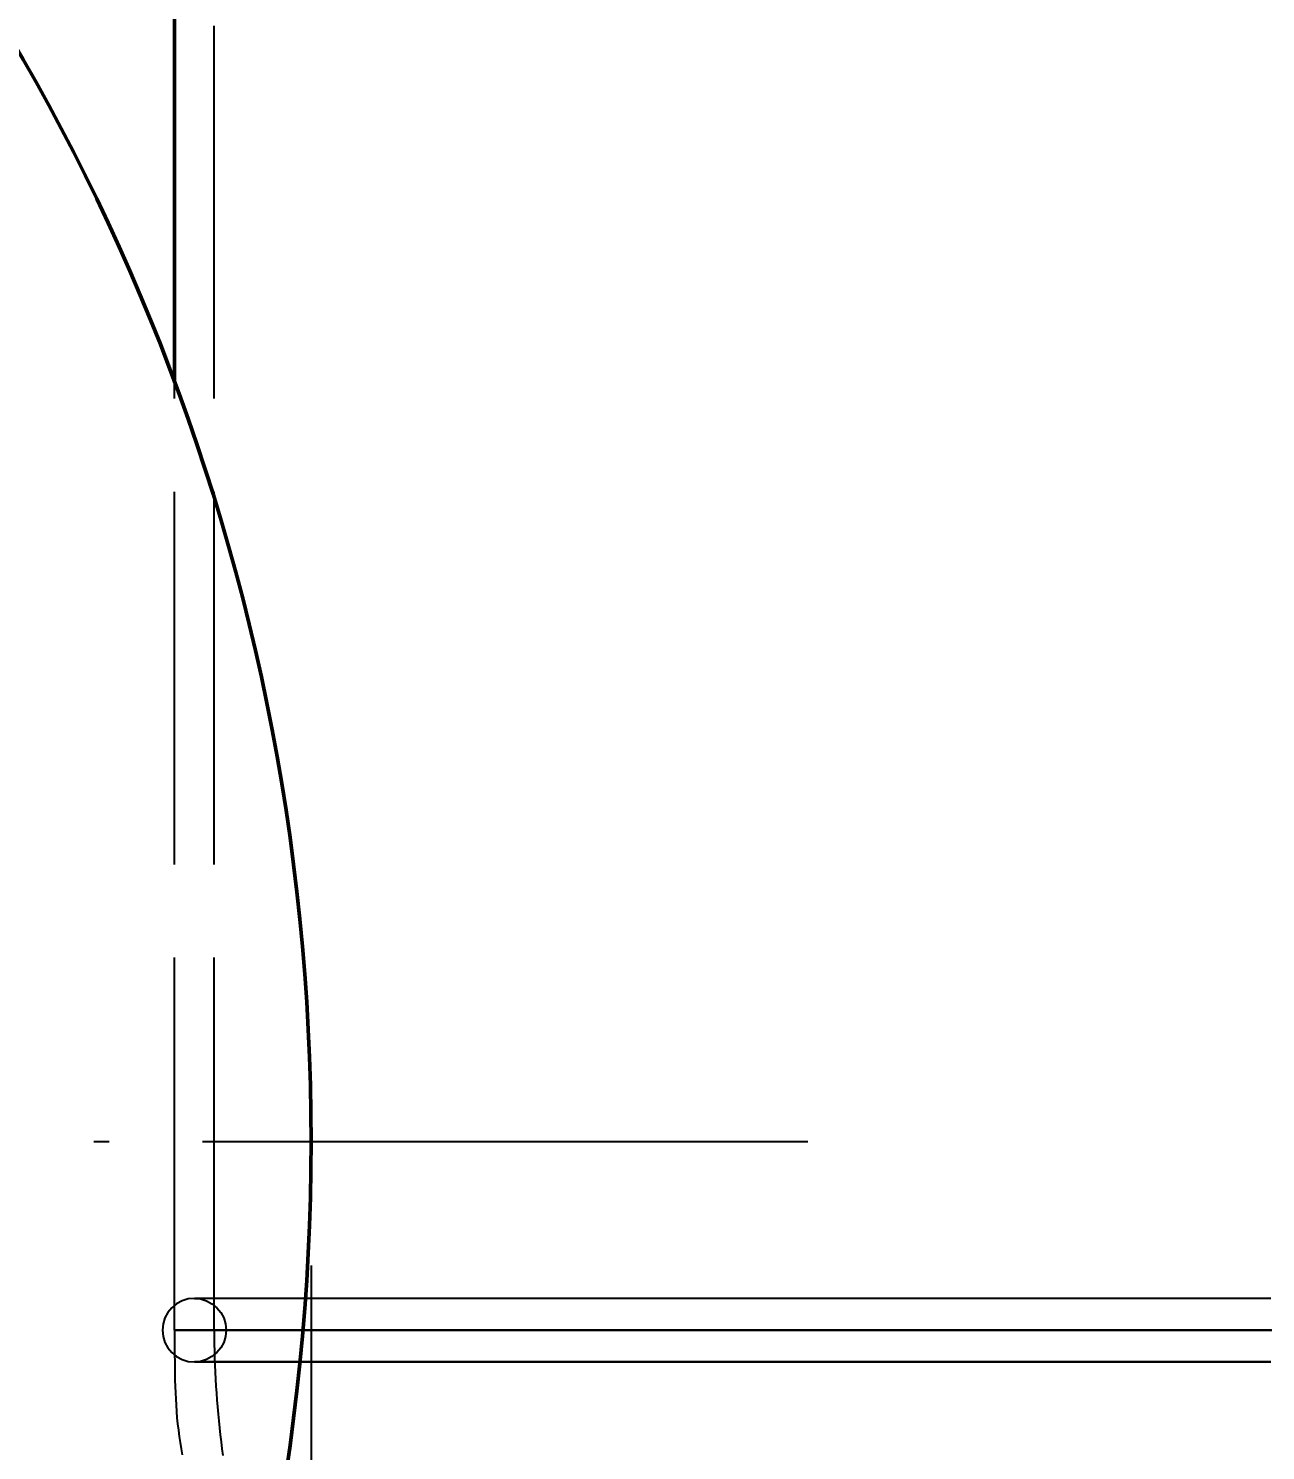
# Model space of a CAD drawing. Header units: millimetres. Extents: x 0 to 594, y 0 to 420.
# Drawn here: x 190.22 to 200.19, y 270.01 to 281.46 of the extents above; entities that cross this region are included whole.
import ezdxf

# ---------------------------------------------------------------- set-up
doc = ezdxf.new("R2010")
doc.units = ezdxf.units.MM
doc.linetypes.add('ISO02-TRAZOS', pattern=[3.75, 3, -0.75])
doc.linetypes.add('ISO04-TRAZO-PUNTO', pattern=[7.625, 6, -0.75, 0.125, -0.75])
for name, color, linetype, lineweight in [('01-VISIBLE', 7, 'CONTINUOUS', 50), ('02-OCULTA', 4, 'ISO02-TRAZOS', 25), ('03-EJE', 1, 'ISO04-TRAZO-PUNTO', 25), ('04-COTA', 3, 'CONTINUOUS', 25)]:
    doc.layers.add(name, color=color, linetype=linetype, lineweight=lineweight)
doc.styles.add('ISO3098', font='isocpeur.ttf')
doc.dimstyles.new('FLAMA-ISO', dxfattribs={"dimtxt": 3.5, "dimasz": 3, "dimexe": 2, "dimexo": 1, "dimgap": 1, "dimtad": 1, "dimdec": 1, "dimtxsty": 'ISO3098', "dimcen": 2.5, "dimclrd": 3, "dimclre": 3, "dimclrt": 3, "dimazin": 3, "dimtfac": 1, "dimtmove": 0, "dimatfit": 3, "dimlwd": 25, "dimlwe": 25})

msp = doc.modelspace()

# ---------------------------------------------------------------- linework, layer by layer
at = {"layer": '01-VISIBLE'}
msp.add_line((191.4, 278.607), (191.4, 288.455), dxfattribs=at)
msp.add_circle((175, 272.5), 17.5, dxfattribs=at)
at = {"layer": '02-OCULTA'}
for p, q in [((191.72, 270.98), (191.72, 337.4)), ((191.4, 270.98), (191.4, 278.607))]:
    msp.add_line(p, q, dxfattribs=at)
for points in [[(191.56, 271.236), (191.51, 271.231), (191.462, 271.217), (191.417, 271.193), (191.379, 271.161), (191.347, 271.122), (191.323, 271.078), (191.309, 271.03), (191.304, 270.98)], [(200.23, 271.236), (200.18, 271.236), (200.129, 271.236), (200.079, 271.236), (200.029, 271.236), (199.979, 271.236), (199.929, 271.236), (199.879, 271.236), (199.829, 271.236), (199.779, 271.236), (199.729, 271.236), (199.678, 271.236), (199.628, 271.236), (199.578, 271.236), (199.528, 271.236), (199.478, 271.236), (199.428, 271.236), (199.378, 271.236), (199.328, 271.236), (199.278, 271.236), (199.227, 271.236), (199.177, 271.236), (199.127, 271.236), (199.077, 271.236), (199.027, 271.236), (198.977, 271.236), (198.927, 271.236), (198.877, 271.236), (198.826, 271.236), (198.776, 271.236), (198.726, 271.236), (198.676, 271.236), (198.626, 271.236), (198.576, 271.236), (198.526, 271.236), (198.476, 271.236), (198.426, 271.236), (198.375, 271.236), (198.325, 271.236), (198.275, 271.236), (198.225, 271.236), (198.175, 271.236), (198.125, 271.236), (198.075, 271.236), (198.025, 271.236), (197.975, 271.236), (197.924, 271.236), (197.874, 271.236), (197.824, 271.236), (197.774, 271.236), (197.724, 271.236), (197.674, 271.236), (197.624, 271.236), (197.574, 271.236), (197.523, 271.236), (197.473, 271.236), (197.423, 271.236), (197.373, 271.236), (197.323, 271.236), (197.273, 271.236), (197.223, 271.236), (197.173, 271.236), (197.123, 271.236), (197.072, 271.236), (197.022, 271.236), (196.972, 271.236), (196.922, 271.236), (196.872, 271.236), (196.822, 271.236), (196.772, 271.236), (196.722, 271.236), (196.672, 271.236), (196.621, 271.236), (196.571, 271.236), (196.521, 271.236), (196.471, 271.236), (196.421, 271.236), (196.371, 271.236), (196.321, 271.236), (196.271, 271.236), (196.22, 271.236), (196.17, 271.236), (196.12, 271.236), (196.07, 271.236), (196.02, 271.236), (195.97, 271.236), (195.92, 271.236), (195.87, 271.236), (195.82, 271.236), (195.769, 271.236), (195.719, 271.236), (195.669, 271.236), (195.619, 271.236), (195.569, 271.236), (195.519, 271.236), (195.469, 271.236), (195.419, 271.236), (195.368, 271.236), (195.318, 271.236), (195.268, 271.236), (195.218, 271.236), (195.168, 271.236), (195.118, 271.236), (195.068, 271.236), (195.018, 271.236), (194.968, 271.236), (194.917, 271.236), (194.867, 271.236), (194.817, 271.236), (194.767, 271.236), (194.717, 271.236), (194.667, 271.236), (194.617, 271.236), (194.567, 271.236), (194.517, 271.236), (194.466, 271.236), (194.416, 271.236), (194.366, 271.236), (194.316, 271.236), (194.266, 271.236), (194.216, 271.236), (194.166, 271.236), (194.116, 271.236), (194.065, 271.236), (194.015, 271.236), (193.965, 271.236), (193.915, 271.236), (193.865, 271.236), (193.815, 271.236), (193.765, 271.236), (193.715, 271.236), (193.665, 271.236), (193.614, 271.236), (193.564, 271.236), (193.514, 271.236), (193.464, 271.236), (193.414, 271.236), (193.364, 271.236), (193.314, 271.236), (193.264, 271.236), (193.214, 271.236), (193.163, 271.236), (193.113, 271.236), (193.063, 271.236), (193.013, 271.236), (192.963, 271.236), (192.913, 271.236), (192.863, 271.236), (192.813, 271.236), (192.762, 271.236), (192.712, 271.236), (192.662, 271.236), (192.612, 271.236), (192.562, 271.236), (192.512, 271.236), (192.462, 271.236), (192.412, 271.236), (192.362, 271.236), (192.311, 271.236), (192.261, 271.236), (192.211, 271.236), (192.161, 271.236), (192.111, 271.236), (192.061, 271.236), (192.011, 271.236), (191.961, 271.236), (191.911, 271.236), (191.86, 271.236), (191.81, 271.236), (191.76, 271.236), (191.71, 271.236), (191.66, 271.236), (191.61, 271.236), (191.56, 271.236)], [(200.23, 271.236), (200.143, 271.236), (200.056, 271.236), (199.97, 271.236), (199.883, 271.236), (199.796, 271.236), (199.71, 271.236), (199.623, 271.236), (199.536, 271.236), (199.449, 271.236), (199.363, 271.236), (199.276, 271.236), (199.189, 271.236), (199.103, 271.236), (199.016, 271.236), (198.929, 271.236), (198.843, 271.236), (198.756, 271.236), (198.669, 271.236), (198.582, 271.236), (198.496, 271.236), (198.409, 271.236), (198.322, 271.236), (198.236, 271.236), (198.149, 271.236), (198.062, 271.236), (197.976, 271.236), (197.889, 271.236), (197.802, 271.236), (197.715, 271.236), (197.629, 271.236), (197.542, 271.236), (197.455, 271.236), (197.369, 271.236), (197.282, 271.236), (197.195, 271.236), (197.109, 271.236), (197.022, 271.236), (196.935, 271.236), (196.848, 271.236), (196.762, 271.236), (196.675, 271.236), (196.588, 271.236), (196.502, 271.236), (196.415, 271.236), (196.328, 271.236), (196.242, 271.236), (196.155, 271.236), (196.068, 271.236), (195.981, 271.236), (195.895, 271.236), (195.808, 271.236), (195.721, 271.236), (195.635, 271.236), (195.548, 271.236), (195.461, 271.236), (195.375, 271.236), (195.288, 271.236), (195.201, 271.236), (195.114, 271.236), (195.028, 271.236), (194.941, 271.236), (194.854, 271.236), (194.768, 271.236), (194.681, 271.236), (194.594, 271.236), (194.508, 271.236), (194.421, 271.236), (194.334, 271.236), (194.247, 271.236), (194.161, 271.236), (194.074, 271.236), (193.987, 271.236), (193.901, 271.236), (193.814, 271.236), (193.727, 271.236), (193.641, 271.236), (193.554, 271.236), (193.467, 271.236), (193.38, 271.236), (193.294, 271.236), (193.207, 271.236), (193.12, 271.236), (193.034, 271.236), (192.947, 271.236), (192.86, 271.236), (192.774, 271.236), (192.687, 271.236), (192.6, 271.236), (192.513, 271.236), (192.427, 271.236), (192.34, 271.236), (192.253, 271.236), (192.167, 271.236), (192.08, 271.236), (191.993, 271.236), (191.907, 271.236), (191.82, 271.236), (191.733, 271.236), (191.646, 271.236), (191.56, 271.236)], [(191.56, 271.236), (191.61, 271.231), (191.658, 271.217), (191.702, 271.193), (191.741, 271.161), (191.773, 271.122), (191.796, 271.078), (191.811, 271.03), (191.816, 270.98), (191.811, 270.93), (191.796, 270.882), (191.773, 270.838), (191.741, 270.799), (191.702, 270.767), (191.658, 270.743), (191.61, 270.729), (191.56, 270.724)], [(191.304, 270.98), (191.309, 270.93), (191.323, 270.882), (191.347, 270.838), (191.379, 270.799), (191.417, 270.767), (191.462, 270.743), (191.51, 270.729), (191.56, 270.724)], [(200.2, 270.98), (200.15, 270.98), (200.1, 270.98), (200.05, 270.98), (200, 270.98), (199.95, 270.98), (199.9, 270.98), (199.85, 270.98), (199.8, 270.98), (199.75, 270.98), (199.7, 270.98), (199.65, 270.98), (199.6, 270.98), (199.55, 270.98), (199.5, 270.98), (199.45, 270.98), (199.4, 270.98), (199.35, 270.98), (199.3, 270.98), (199.25, 270.98), (199.2, 270.98), (199.15, 270.98), (199.1, 270.98), (199.05, 270.98), (199, 270.98), (198.95, 270.98), (198.9, 270.98), (198.85, 270.98), (198.8, 270.98), (198.75, 270.98), (198.7, 270.98), (198.65, 270.98), (198.6, 270.98), (198.55, 270.98), (198.5, 270.98), (198.45, 270.98), (198.4, 270.98), (198.35, 270.98), (198.3, 270.98), (198.25, 270.98), (198.2, 270.98), (198.15, 270.98), (198.1, 270.98), (198.05, 270.98), (198, 270.98), (197.95, 270.98), (197.9, 270.98), (197.85, 270.98), (197.8, 270.98), (197.75, 270.98), (197.7, 270.98), (197.65, 270.98), (197.6, 270.98), (197.55, 270.98), (197.5, 270.98), (197.45, 270.98), (197.4, 270.98), (197.35, 270.98), (197.3, 270.98), (197.25, 270.98), (197.2, 270.98), (197.15, 270.98), (197.1, 270.98), (197.05, 270.98), (197, 270.98), (196.95, 270.98), (196.9, 270.98), (196.85, 270.98), (196.8, 270.98), (196.75, 270.98), (196.7, 270.98), (196.65, 270.98), (196.6, 270.98), (196.55, 270.98), (196.5, 270.98), (196.45, 270.98), (196.4, 270.98), (196.35, 270.98), (196.3, 270.98), (196.25, 270.98), (196.2, 270.98), (196.15, 270.98), (196.1, 270.98), (196.05, 270.98), (196, 270.98), (195.95, 270.98), (195.9, 270.98), (195.85, 270.98), (195.8, 270.98), (195.75, 270.98), (195.7, 270.98), (195.65, 270.98), (195.6, 270.98), (195.55, 270.98), (195.5, 270.98), (195.45, 270.98), (195.4, 270.98), (195.35, 270.98), (195.3, 270.98), (195.25, 270.98), (195.2, 270.98), (195.15, 270.98), (195.1, 270.98), (195.05, 270.98), (195, 270.98), (194.95, 270.98), (194.9, 270.98), (194.85, 270.98), (194.8, 270.98), (194.75, 270.98), (194.7, 270.98), (194.65, 270.98), (194.6, 270.98), (194.55, 270.98), (194.5, 270.98), (194.45, 270.98), (194.4, 270.98), (194.35, 270.98), (194.3, 270.98), (194.25, 270.98), (194.2, 270.98), (194.15, 270.98), (194.1, 270.98), (194.05, 270.98), (194, 270.98), (193.95, 270.98), (193.9, 270.98), (193.85, 270.98), (193.8, 270.98), (193.75, 270.98), (193.7, 270.98), (193.65, 270.98), (193.6, 270.98), (193.55, 270.98), (193.5, 270.98), (193.45, 270.98), (193.4, 270.98), (193.35, 270.98), (193.3, 270.98), (193.25, 270.98), (193.2, 270.98), (193.15, 270.98), (193.1, 270.98), (193.05, 270.98), (193, 270.98), (192.95, 270.98), (192.9, 270.98), (192.85, 270.98), (192.8, 270.98), (192.75, 270.98), (192.7, 270.98), (192.65, 270.98), (192.6, 270.98), (192.55, 270.98), (192.5, 270.98), (192.45, 270.98), (192.4, 270.98), (192.35, 270.98), (192.3, 270.98), (192.25, 270.98), (192.2, 270.98), (192.15, 270.98), (192.1, 270.98), (192.05, 270.98), (192, 270.98), (191.95, 270.98), (191.9, 270.98), (191.85, 270.98), (191.8, 270.98), (191.75, 270.98), (191.7, 270.98), (191.65, 270.98), (191.6, 270.98), (191.55, 270.98), (191.5, 270.98), (191.45, 270.98), (191.4, 270.98)], [(191.4, 270.98), (191.487, 270.98), (191.575, 270.98), (191.662, 270.98), (191.75, 270.98), (191.837, 270.98), (191.925, 270.98), (192.012, 270.98), (192.1, 270.98), (192.187, 270.98), (192.275, 270.98), (192.362, 270.98), (192.45, 270.98), (192.537, 270.98), (192.625, 270.98), (192.712, 270.98), (192.8, 270.98), (192.887, 270.98), (192.975, 270.98), (193.062, 270.98), (193.15, 270.98), (193.237, 270.98), (193.325, 270.98), (193.412, 270.98), (193.5, 270.98), (193.587, 270.98), (193.675, 270.98), (193.762, 270.98), (193.85, 270.98), (193.937, 270.98), (194.025, 270.98), (194.112, 270.98), (194.2, 270.98), (194.287, 270.98), (194.375, 270.98), (194.462, 270.98), (194.55, 270.98), (194.637, 270.98), (194.725, 270.98), (194.812, 270.98), (194.9, 270.98), (194.987, 270.98), (195.075, 270.98), (195.162, 270.98), (195.25, 270.98), (195.337, 270.98), (195.425, 270.98), (195.512, 270.98), (195.6, 270.98), (195.687, 270.98), (195.775, 270.98), (195.862, 270.98), (195.95, 270.98), (196.037, 270.98), (196.125, 270.98), (196.212, 270.98), (196.3, 270.98), (196.387, 270.98), (196.475, 270.98), (196.562, 270.98), (196.65, 270.98), (196.737, 270.98), (196.825, 270.98), (196.912, 270.98), (197, 270.98), (197.087, 270.98), (197.175, 270.98), (197.262, 270.98), (197.35, 270.98), (197.437, 270.98), (197.525, 270.98), (197.612, 270.98), (197.7, 270.98), (197.787, 270.98), (197.875, 270.98), (197.962, 270.98), (198.05, 270.98), (198.137, 270.98), (198.225, 270.98), (198.312, 270.98), (198.4, 270.98), (198.487, 270.98), (198.575, 270.98), (198.662, 270.98), (198.75, 270.98), (198.837, 270.98), (198.925, 270.98), (199.012, 270.98), (199.1, 270.98), (199.187, 270.98), (199.275, 270.98), (199.362, 270.98), (199.45, 270.98), (199.537, 270.98), (199.625, 270.98), (199.712, 270.98), (199.8, 270.98), (199.887, 270.98), (199.975, 270.98), (200.062, 270.98), (200.15, 270.98), (200.237, 270.98)], [(200.2, 270.98), (200.15, 270.98), (200.1, 270.98), (200.05, 270.98), (200, 270.98), (199.95, 270.98), (199.9, 270.98), (199.85, 270.98), (199.8, 270.98), (199.75, 270.98), (199.7, 270.98), (199.65, 270.98), (199.6, 270.98), (199.55, 270.98), (199.5, 270.98), (199.45, 270.98), (199.4, 270.98), (199.35, 270.98), (199.3, 270.98), (199.25, 270.98), (199.2, 270.98), (199.15, 270.98), (199.1, 270.98), (199.05, 270.98), (199, 270.98), (198.95, 270.98), (198.9, 270.98), (198.85, 270.98), (198.8, 270.98), (198.75, 270.98), (198.7, 270.98), (198.65, 270.98), (198.6, 270.98), (198.55, 270.98), (198.5, 270.98), (198.45, 270.98), (198.4, 270.98), (198.35, 270.98), (198.3, 270.98), (198.25, 270.98), (198.2, 270.98), (198.15, 270.98), (198.1, 270.98), (198.05, 270.98), (198, 270.98), (197.95, 270.98), (197.9, 270.98), (197.85, 270.98), (197.8, 270.98), (197.75, 270.98), (197.7, 270.98), (197.65, 270.98), (197.6, 270.98), (197.55, 270.98), (197.5, 270.98), (197.45, 270.98), (197.4, 270.98), (197.35, 270.98), (197.3, 270.98), (197.25, 270.98), (197.2, 270.98), (197.15, 270.98), (197.1, 270.98), (197.05, 270.98), (197, 270.98), (196.95, 270.98), (196.9, 270.98), (196.85, 270.98), (196.8, 270.98), (196.75, 270.98), (196.7, 270.98), (196.65, 270.98), (196.6, 270.98), (196.55, 270.98), (196.5, 270.98), (196.45, 270.98), (196.4, 270.98), (196.35, 270.98), (196.3, 270.98), (196.25, 270.98), (196.2, 270.98), (196.15, 270.98), (196.1, 270.98), (196.05, 270.98), (196, 270.98), (195.95, 270.98), (195.9, 270.98), (195.85, 270.98), (195.8, 270.98), (195.75, 270.98), (195.7, 270.98), (195.65, 270.98), (195.6, 270.98), (195.55, 270.98), (195.5, 270.98), (195.45, 270.98), (195.4, 270.98), (195.35, 270.98), (195.3, 270.98), (195.25, 270.98), (195.2, 270.98), (195.15, 270.98), (195.1, 270.98), (195.05, 270.98), (195, 270.98), (194.95, 270.98), (194.9, 270.98), (194.85, 270.98), (194.8, 270.98), (194.75, 270.98), (194.7, 270.98), (194.65, 270.98), (194.6, 270.98), (194.55, 270.98), (194.5, 270.98), (194.45, 270.98), (194.4, 270.98), (194.35, 270.98), (194.3, 270.98), (194.25, 270.98), (194.2, 270.98), (194.15, 270.98), (194.1, 270.98), (194.05, 270.98), (194, 270.98), (193.95, 270.98), (193.9, 270.98), (193.85, 270.98), (193.8, 270.98), (193.75, 270.98), (193.7, 270.98), (193.65, 270.98), (193.6, 270.98), (193.55, 270.98), (193.5, 270.98), (193.45, 270.98), (193.4, 270.98), (193.35, 270.98), (193.3, 270.98), (193.25, 270.98), (193.2, 270.98), (193.15, 270.98), (193.1, 270.98), (193.05, 270.98), (193, 270.98), (192.95, 270.98), (192.9, 270.98), (192.85, 270.98), (192.8, 270.98), (192.75, 270.98), (192.7, 270.98), (192.65, 270.98), (192.6, 270.98), (192.55, 270.98), (192.5, 270.98), (192.45, 270.98), (192.4, 270.98), (192.35, 270.98), (192.3, 270.98), (192.25, 270.98), (192.2, 270.98), (192.15, 270.98), (192.1, 270.98), (192.05, 270.98), (192, 270.98), (191.95, 270.98), (191.9, 270.98), (191.85, 270.98), (191.8, 270.98), (191.75, 270.98), (191.7, 270.98), (191.65, 270.98), (191.6, 270.98), (191.55, 270.98), (191.5, 270.98), (191.45, 270.98), (191.4, 270.98)], [(191.4, 270.98), (191.487, 270.98), (191.575, 270.98), (191.662, 270.98), (191.75, 270.98), (191.837, 270.98), (191.925, 270.98), (192.012, 270.98), (192.1, 270.98), (192.187, 270.98), (192.275, 270.98), (192.362, 270.98), (192.45, 270.98), (192.537, 270.98), (192.625, 270.98), (192.712, 270.98), (192.8, 270.98), (192.887, 270.98), (192.975, 270.98), (193.062, 270.98), (193.15, 270.98), (193.237, 270.98), (193.325, 270.98), (193.412, 270.98), (193.5, 270.98), (193.587, 270.98), (193.675, 270.98), (193.762, 270.98), (193.85, 270.98), (193.937, 270.98), (194.025, 270.98), (194.112, 270.98), (194.2, 270.98), (194.287, 270.98), (194.375, 270.98), (194.462, 270.98), (194.55, 270.98), (194.637, 270.98), (194.725, 270.98), (194.812, 270.98), (194.9, 270.98), (194.987, 270.98), (195.075, 270.98), (195.162, 270.98), (195.25, 270.98), (195.337, 270.98), (195.425, 270.98), (195.512, 270.98), (195.6, 270.98), (195.687, 270.98), (195.775, 270.98), (195.862, 270.98), (195.95, 270.98), (196.037, 270.98), (196.125, 270.98), (196.212, 270.98), (196.3, 270.98), (196.387, 270.98), (196.475, 270.98), (196.562, 270.98), (196.65, 270.98), (196.737, 270.98), (196.825, 270.98), (196.912, 270.98), (197, 270.98), (197.087, 270.98), (197.175, 270.98), (197.262, 270.98), (197.35, 270.98), (197.437, 270.98), (197.525, 270.98), (197.612, 270.98), (197.7, 270.98), (197.787, 270.98), (197.875, 270.98), (197.962, 270.98), (198.05, 270.98), (198.137, 270.98), (198.225, 270.98), (198.312, 270.98), (198.4, 270.98), (198.487, 270.98), (198.575, 270.98), (198.662, 270.98), (198.75, 270.98), (198.837, 270.98), (198.925, 270.98), (199.012, 270.98), (199.1, 270.98), (199.187, 270.98), (199.275, 270.98), (199.362, 270.98), (199.45, 270.98), (199.537, 270.98), (199.625, 270.98), (199.712, 270.98), (199.8, 270.98), (199.887, 270.98), (199.975, 270.98), (200.062, 270.98), (200.15, 270.98), (200.237, 270.98)], [(191.4, 270.98), (191.4, 270.93), (191.401, 270.879), (191.401, 270.829), (191.401, 270.779), (191.402, 270.728), (191.402, 270.678), (191.403, 270.627), (191.404, 270.577), (191.406, 270.527), (191.407, 270.476), (191.41, 270.426), (191.413, 270.376), (191.416, 270.326), (191.42, 270.275), (191.425, 270.225), (191.431, 270.175), (191.438, 270.125), (191.445, 270.075), (191.453, 270.026), (191.461, 269.976)], [(200.235, 270.98), (200.184, 270.98), (200.134, 270.98), (200.084, 270.98), (200.034, 270.98), (199.984, 270.98), (199.934, 270.98), (199.884, 270.98), (199.834, 270.98), (199.784, 270.98), (199.734, 270.98), (199.684, 270.98), (199.634, 270.98), (199.583, 270.98), (199.533, 270.98), (199.483, 270.98), (199.433, 270.98), (199.383, 270.98), (199.333, 270.98), (199.283, 270.98), (199.233, 270.98), (199.183, 270.98), (199.133, 270.98), (199.083, 270.98), (199.032, 270.98), (198.982, 270.98), (198.932, 270.98), (198.882, 270.98), (198.832, 270.98), (198.782, 270.98), (198.732, 270.98), (198.682, 270.98), (198.632, 270.98), (198.582, 270.98), (198.532, 270.98), (198.482, 270.98), (198.431, 270.98), (198.381, 270.98), (198.331, 270.98), (198.281, 270.98), (198.231, 270.98), (198.181, 270.98), (198.131, 270.98), (198.081, 270.98), (198.031, 270.98), (197.981, 270.98), (197.931, 270.98), (197.88, 270.98), (197.83, 270.98), (197.78, 270.98), (197.73, 270.98), (197.68, 270.98), (197.63, 270.98), (197.58, 270.98), (197.53, 270.98), (197.48, 270.98), (197.43, 270.98), (197.38, 270.98), (197.33, 270.98), (197.279, 270.98), (197.229, 270.98), (197.179, 270.98), (197.129, 270.98), (197.079, 270.98), (197.029, 270.98), (196.979, 270.98), (196.929, 270.98), (196.879, 270.98), (196.829, 270.98), (196.779, 270.98), (196.728, 270.98), (196.678, 270.98), (196.628, 270.98), (196.578, 270.98), (196.528, 270.98), (196.478, 270.98), (196.428, 270.98), (196.378, 270.98), (196.328, 270.98), (196.278, 270.98), (196.228, 270.98), (196.177, 270.98), (196.127, 270.98), (196.077, 270.98), (196.027, 270.98), (195.977, 270.98), (195.927, 270.98), (195.877, 270.98), (195.827, 270.98), (195.777, 270.98), (195.727, 270.98), (195.677, 270.98), (195.627, 270.98), (195.576, 270.98), (195.526, 270.98), (195.476, 270.98), (195.426, 270.98), (195.376, 270.98), (195.326, 270.98), (195.276, 270.98), (195.226, 270.98), (195.176, 270.98), (195.126, 270.98), (195.076, 270.98), (195.025, 270.98), (194.975, 270.98), (194.925, 270.98), (194.875, 270.98), (194.825, 270.98), (194.775, 270.98), (194.725, 270.98), (194.675, 270.98), (194.625, 270.98), (194.575, 270.98), (194.525, 270.98), (194.475, 270.98), (194.424, 270.98), (194.374, 270.98), (194.324, 270.98), (194.274, 270.98), (194.224, 270.98), (194.174, 270.98), (194.124, 270.98), (194.074, 270.98), (194.024, 270.98), (193.974, 270.98), (193.924, 270.98), (193.873, 270.98), (193.823, 270.98), (193.773, 270.98), (193.723, 270.98), (193.673, 270.98), (193.623, 270.98), (193.573, 270.98), (193.523, 270.98), (193.473, 270.98), (193.423, 270.98), (193.373, 270.98), (193.323, 270.98), (193.272, 270.98), (193.222, 270.98), (193.172, 270.98), (193.122, 270.98), (193.072, 270.98), (193.022, 270.98), (192.972, 270.98), (192.922, 270.98), (192.872, 270.98), (192.822, 270.98), (192.772, 270.98), (192.721, 270.98), (192.671, 270.98), (192.621, 270.98), (192.571, 270.98), (192.521, 270.98), (192.471, 270.98), (192.421, 270.98), (192.371, 270.98), (192.321, 270.98), (192.271, 270.98), (192.221, 270.98), (192.171, 270.98), (192.12, 270.98), (192.07, 270.98), (192.02, 270.98), (191.97, 270.98), (191.92, 270.98), (191.87, 270.98), (191.82, 270.98), (191.77, 270.98), (191.72, 270.98)], [(191.72, 270.98), (191.806, 270.98), (191.892, 270.98), (191.977, 270.98), (192.063, 270.98), (192.149, 270.98), (192.235, 270.98), (192.321, 270.98), (192.407, 270.98), (192.493, 270.98), (192.579, 270.98), (192.665, 270.98), (192.751, 270.98), (192.836, 270.98), (192.922, 270.98), (193.008, 270.98), (193.094, 270.98), (193.18, 270.98), (193.266, 270.98), (193.352, 270.98), (193.438, 270.98), (193.524, 270.98), (193.61, 270.98), (193.695, 270.98), (193.781, 270.98), (193.867, 270.98), (193.953, 270.98), (194.039, 270.98), (194.125, 270.98), (194.211, 270.98), (194.297, 270.98), (194.383, 270.98), (194.469, 270.98), (194.554, 270.98), (194.64, 270.98), (194.726, 270.98), (194.812, 270.98), (194.898, 270.98), (194.984, 270.98), (195.07, 270.98), (195.156, 270.98), (195.242, 270.98), (195.328, 270.98), (195.413, 270.98), (195.499, 270.98), (195.585, 270.98), (195.671, 270.98), (195.757, 270.98), (195.843, 270.98), (195.929, 270.98), (196.015, 270.98), (196.101, 270.98), (196.187, 270.98), (196.272, 270.98), (196.358, 270.98), (196.444, 270.98), (196.53, 270.98), (196.616, 270.98), (196.702, 270.98), (196.788, 270.98), (196.874, 270.98), (196.96, 270.98), (197.046, 270.98), (197.131, 270.98), (197.217, 270.98), (197.303, 270.98), (197.389, 270.98), (197.475, 270.98), (197.561, 270.98), (197.647, 270.98), (197.733, 270.98), (197.819, 270.98), (197.905, 270.98), (197.99, 270.98), (198.076, 270.98), (198.162, 270.98), (198.248, 270.98), (198.334, 270.98), (198.42, 270.98), (198.506, 270.98), (198.592, 270.98), (198.678, 270.98), (198.764, 270.98), (198.849, 270.98), (198.935, 270.98), (199.021, 270.98), (199.107, 270.98), (199.193, 270.98), (199.279, 270.98), (199.365, 270.98), (199.451, 270.98), (199.537, 270.98), (199.623, 270.98), (199.708, 270.98), (199.794, 270.98), (199.88, 270.98), (199.966, 270.98), (200.052, 270.98), (200.138, 270.98), (200.224, 270.98)], [(200.235, 270.98), (200.184, 270.98), (200.134, 270.98), (200.084, 270.98), (200.034, 270.98), (199.984, 270.98), (199.934, 270.98), (199.884, 270.98), (199.834, 270.98), (199.784, 270.98), (199.734, 270.98), (199.684, 270.98), (199.634, 270.98), (199.583, 270.98), (199.533, 270.98), (199.483, 270.98), (199.433, 270.98), (199.383, 270.98), (199.333, 270.98), (199.283, 270.98), (199.233, 270.98), (199.183, 270.98), (199.133, 270.98), (199.083, 270.98), (199.032, 270.98), (198.982, 270.98), (198.932, 270.98), (198.882, 270.98), (198.832, 270.98), (198.782, 270.98), (198.732, 270.98), (198.682, 270.98), (198.632, 270.98), (198.582, 270.98), (198.532, 270.98), (198.482, 270.98), (198.431, 270.98), (198.381, 270.98), (198.331, 270.98), (198.281, 270.98), (198.231, 270.98), (198.181, 270.98), (198.131, 270.98), (198.081, 270.98), (198.031, 270.98), (197.981, 270.98), (197.931, 270.98), (197.88, 270.98), (197.83, 270.98), (197.78, 270.98), (197.73, 270.98), (197.68, 270.98), (197.63, 270.98), (197.58, 270.98), (197.53, 270.98), (197.48, 270.98), (197.43, 270.98), (197.38, 270.98), (197.33, 270.98), (197.279, 270.98), (197.229, 270.98), (197.179, 270.98), (197.129, 270.98), (197.079, 270.98), (197.029, 270.98), (196.979, 270.98), (196.929, 270.98), (196.879, 270.98), (196.829, 270.98), (196.779, 270.98), (196.728, 270.98), (196.678, 270.98), (196.628, 270.98), (196.578, 270.98), (196.528, 270.98), (196.478, 270.98), (196.428, 270.98), (196.378, 270.98), (196.328, 270.98), (196.278, 270.98), (196.228, 270.98), (196.177, 270.98), (196.127, 270.98), (196.077, 270.98), (196.027, 270.98), (195.977, 270.98), (195.927, 270.98), (195.877, 270.98), (195.827, 270.98), (195.777, 270.98), (195.727, 270.98), (195.677, 270.98), (195.627, 270.98), (195.576, 270.98), (195.526, 270.98), (195.476, 270.98), (195.426, 270.98), (195.376, 270.98), (195.326, 270.98), (195.276, 270.98), (195.226, 270.98), (195.176, 270.98), (195.126, 270.98), (195.076, 270.98), (195.025, 270.98), (194.975, 270.98), (194.925, 270.98), (194.875, 270.98), (194.825, 270.98), (194.775, 270.98), (194.725, 270.98), (194.675, 270.98), (194.625, 270.98), (194.575, 270.98), (194.525, 270.98), (194.475, 270.98), (194.424, 270.98), (194.374, 270.98), (194.324, 270.98), (194.274, 270.98), (194.224, 270.98), (194.174, 270.98), (194.124, 270.98), (194.074, 270.98), (194.024, 270.98), (193.974, 270.98), (193.924, 270.98), (193.873, 270.98), (193.823, 270.98), (193.773, 270.98), (193.723, 270.98), (193.673, 270.98), (193.623, 270.98), (193.573, 270.98), (193.523, 270.98), (193.473, 270.98), (193.423, 270.98), (193.373, 270.98), (193.323, 270.98), (193.272, 270.98), (193.222, 270.98), (193.172, 270.98), (193.122, 270.98), (193.072, 270.98), (193.022, 270.98), (192.972, 270.98), (192.922, 270.98), (192.872, 270.98), (192.822, 270.98), (192.772, 270.98), (192.721, 270.98), (192.671, 270.98), (192.621, 270.98), (192.571, 270.98), (192.521, 270.98), (192.471, 270.98), (192.421, 270.98), (192.371, 270.98), (192.321, 270.98), (192.271, 270.98), (192.221, 270.98), (192.171, 270.98), (192.12, 270.98), (192.07, 270.98), (192.02, 270.98), (191.97, 270.98), (191.92, 270.98), (191.87, 270.98), (191.82, 270.98), (191.77, 270.98), (191.72, 270.98)], [(191.72, 270.98), (191.806, 270.98), (191.892, 270.98), (191.977, 270.98), (192.063, 270.98), (192.149, 270.98), (192.235, 270.98), (192.321, 270.98), (192.407, 270.98), (192.493, 270.98), (192.579, 270.98), (192.665, 270.98), (192.751, 270.98), (192.836, 270.98), (192.922, 270.98), (193.008, 270.98), (193.094, 270.98), (193.18, 270.98), (193.266, 270.98), (193.352, 270.98), (193.438, 270.98), (193.524, 270.98), (193.61, 270.98), (193.695, 270.98), (193.781, 270.98), (193.867, 270.98), (193.953, 270.98), (194.039, 270.98), (194.125, 270.98), (194.211, 270.98), (194.297, 270.98), (194.383, 270.98), (194.469, 270.98), (194.554, 270.98), (194.64, 270.98), (194.726, 270.98), (194.812, 270.98), (194.898, 270.98), (194.984, 270.98), (195.07, 270.98), (195.156, 270.98), (195.242, 270.98), (195.328, 270.98), (195.413, 270.98), (195.499, 270.98), (195.585, 270.98), (195.671, 270.98), (195.757, 270.98), (195.843, 270.98), (195.929, 270.98), (196.015, 270.98), (196.101, 270.98), (196.187, 270.98), (196.272, 270.98), (196.358, 270.98), (196.444, 270.98), (196.53, 270.98), (196.616, 270.98), (196.702, 270.98), (196.788, 270.98), (196.874, 270.98), (196.96, 270.98), (197.046, 270.98), (197.131, 270.98), (197.217, 270.98), (197.303, 270.98), (197.389, 270.98), (197.475, 270.98), (197.561, 270.98), (197.647, 270.98), (197.733, 270.98), (197.819, 270.98), (197.905, 270.98), (197.99, 270.98), (198.076, 270.98), (198.162, 270.98), (198.248, 270.98), (198.334, 270.98), (198.42, 270.98), (198.506, 270.98), (198.592, 270.98), (198.678, 270.98), (198.764, 270.98), (198.849, 270.98), (198.935, 270.98), (199.021, 270.98), (199.107, 270.98), (199.193, 270.98), (199.279, 270.98), (199.365, 270.98), (199.451, 270.98), (199.537, 270.98), (199.623, 270.98), (199.708, 270.98), (199.794, 270.98), (199.88, 270.98), (199.966, 270.98), (200.052, 270.98), (200.138, 270.98), (200.224, 270.98)], [(191.72, 270.98), (191.72, 270.924), (191.72, 270.867), (191.721, 270.811), (191.723, 270.755), (191.725, 270.699), (191.727, 270.642), (191.73, 270.586), (191.733, 270.53), (191.737, 270.474), (191.741, 270.418), (191.746, 270.362), (191.751, 270.305), (191.756, 270.249), (191.762, 270.193), (191.768, 270.138), (191.775, 270.082), (191.782, 270.026), (191.79, 269.97)], [(200.23, 270.724), (200.18, 270.724), (200.129, 270.724), (200.079, 270.724), (200.029, 270.724), (199.979, 270.724), (199.929, 270.724), (199.879, 270.724), (199.829, 270.724), (199.779, 270.724), (199.729, 270.724), (199.678, 270.724), (199.628, 270.724), (199.578, 270.724), (199.528, 270.724), (199.478, 270.724), (199.428, 270.724), (199.378, 270.724), (199.328, 270.724), (199.278, 270.724), (199.227, 270.724), (199.177, 270.724), (199.127, 270.724), (199.077, 270.724), (199.027, 270.724), (198.977, 270.724), (198.927, 270.724), (198.877, 270.724), (198.826, 270.724), (198.776, 270.724), (198.726, 270.724), (198.676, 270.724), (198.626, 270.724), (198.576, 270.724), (198.526, 270.724), (198.476, 270.724), (198.426, 270.724), (198.375, 270.724), (198.325, 270.724), (198.275, 270.724), (198.225, 270.724), (198.175, 270.724), (198.125, 270.724), (198.075, 270.724), (198.025, 270.724), (197.975, 270.724), (197.924, 270.724), (197.874, 270.724), (197.824, 270.724), (197.774, 270.724), (197.724, 270.724), (197.674, 270.724), (197.624, 270.724), (197.574, 270.724), (197.523, 270.724), (197.473, 270.724), (197.423, 270.724), (197.373, 270.724), (197.323, 270.724), (197.273, 270.724), (197.223, 270.724), (197.173, 270.724), (197.123, 270.724), (197.072, 270.724), (197.022, 270.724), (196.972, 270.724), (196.922, 270.724), (196.872, 270.724), (196.822, 270.724), (196.772, 270.724), (196.722, 270.724), (196.672, 270.724), (196.621, 270.724), (196.571, 270.724), (196.521, 270.724), (196.471, 270.724), (196.421, 270.724), (196.371, 270.724), (196.321, 270.724), (196.271, 270.724), (196.22, 270.724), (196.17, 270.724), (196.12, 270.724), (196.07, 270.724), (196.02, 270.724), (195.97, 270.724), (195.92, 270.724), (195.87, 270.724), (195.82, 270.724), (195.769, 270.724), (195.719, 270.724), (195.669, 270.724), (195.619, 270.724), (195.569, 270.724), (195.519, 270.724), (195.469, 270.724), (195.419, 270.724), (195.368, 270.724), (195.318, 270.724), (195.268, 270.724), (195.218, 270.724), (195.168, 270.724), (195.118, 270.724), (195.068, 270.724), (195.018, 270.724), (194.968, 270.724), (194.917, 270.724), (194.867, 270.724), (194.817, 270.724), (194.767, 270.724), (194.717, 270.724), (194.667, 270.724), (194.617, 270.724), (194.567, 270.724), (194.517, 270.724), (194.466, 270.724), (194.416, 270.724), (194.366, 270.724), (194.316, 270.724), (194.266, 270.724), (194.216, 270.724), (194.166, 270.724), (194.116, 270.724), (194.065, 270.724), (194.015, 270.724), (193.965, 270.724), (193.915, 270.724), (193.865, 270.724), (193.815, 270.724), (193.765, 270.724), (193.715, 270.724), (193.665, 270.724), (193.614, 270.724), (193.564, 270.724), (193.514, 270.724), (193.464, 270.724), (193.414, 270.724), (193.364, 270.724), (193.314, 270.724), (193.264, 270.724), (193.214, 270.724), (193.163, 270.724), (193.113, 270.724), (193.063, 270.724), (193.013, 270.724), (192.963, 270.724), (192.913, 270.724), (192.863, 270.724), (192.813, 270.724), (192.762, 270.724), (192.712, 270.724), (192.662, 270.724), (192.612, 270.724), (192.562, 270.724), (192.512, 270.724), (192.462, 270.724), (192.412, 270.724), (192.362, 270.724), (192.311, 270.724), (192.261, 270.724), (192.211, 270.724), (192.161, 270.724), (192.111, 270.724), (192.061, 270.724), (192.011, 270.724), (191.961, 270.724), (191.911, 270.724), (191.86, 270.724), (191.81, 270.724), (191.76, 270.724), (191.71, 270.724), (191.66, 270.724), (191.61, 270.724), (191.56, 270.724)], [(191.56, 270.724), (191.646, 270.724), (191.733, 270.724), (191.82, 270.724), (191.906, 270.724), (191.993, 270.724), (192.08, 270.724), (192.167, 270.724), (192.253, 270.724), (192.34, 270.724), (192.427, 270.724), (192.513, 270.724), (192.6, 270.724), (192.687, 270.724), (192.773, 270.724), (192.86, 270.724), (192.947, 270.724), (193.034, 270.724), (193.12, 270.724), (193.207, 270.724), (193.294, 270.724), (193.38, 270.724), (193.467, 270.724), (193.554, 270.724), (193.64, 270.724), (193.727, 270.724), (193.814, 270.724), (193.901, 270.724), (193.987, 270.724), (194.074, 270.724), (194.161, 270.724), (194.247, 270.724), (194.334, 270.724), (194.421, 270.724), (194.508, 270.724), (194.594, 270.724), (194.681, 270.724), (194.768, 270.724), (194.854, 270.724), (194.941, 270.724), (195.028, 270.724), (195.114, 270.724), (195.201, 270.724), (195.288, 270.724), (195.375, 270.724), (195.461, 270.724), (195.548, 270.724), (195.635, 270.724), (195.721, 270.724), (195.808, 270.724), (195.895, 270.724), (195.981, 270.724), (196.068, 270.724), (196.155, 270.724), (196.242, 270.724), (196.328, 270.724), (196.415, 270.724), (196.502, 270.724), (196.588, 270.724), (196.675, 270.724), (196.762, 270.724), (196.848, 270.724), (196.935, 270.724), (197.022, 270.724), (197.109, 270.724), (197.195, 270.724), (197.282, 270.724), (197.369, 270.724), (197.455, 270.724), (197.542, 270.724), (197.629, 270.724), (197.715, 270.724), (197.802, 270.724), (197.889, 270.724), (197.976, 270.724), (198.062, 270.724), (198.149, 270.724), (198.236, 270.724), (198.322, 270.724), (198.409, 270.724), (198.496, 270.724), (198.582, 270.724), (198.669, 270.724), (198.756, 270.724), (198.843, 270.724), (198.929, 270.724), (199.016, 270.724), (199.103, 270.724), (199.189, 270.724), (199.276, 270.724), (199.363, 270.724), (199.449, 270.724), (199.536, 270.724), (199.623, 270.724), (199.71, 270.724), (199.796, 270.724), (199.883, 270.724), (199.97, 270.724), (200.056, 270.724), (200.143, 270.724), (200.23, 270.724)]]:
    msp.add_lwpolyline(points, dxfattribs=at)
msp.add_circle((175, 272.5), 17.5, dxfattribs=at)
msp.add_circle((175, 272.5), 17.5, dxfattribs=at)
msp.add_circle((175, 272.5), 17.5, dxfattribs=at)
at = {"layer": '03-EJE'}
msp.add_line((153.5, 272.5), (196.5, 272.5), dxfattribs=at)

# ---------------------------------------------------------------- dimensions: what is measured, and where the dimension line sits
at = {"layer": '04-COTA'}
msp.add_linear_dim(base=(157.5, 246), p1=(157.5, 272.5), p2=(192.5, 272.5), dimstyle='FLAMA-ISO', override={"dimlfac": 10, "dimpost": '%%c<>'}, dxfattribs=at).render()

doc.saveas('drawing.dxf')
